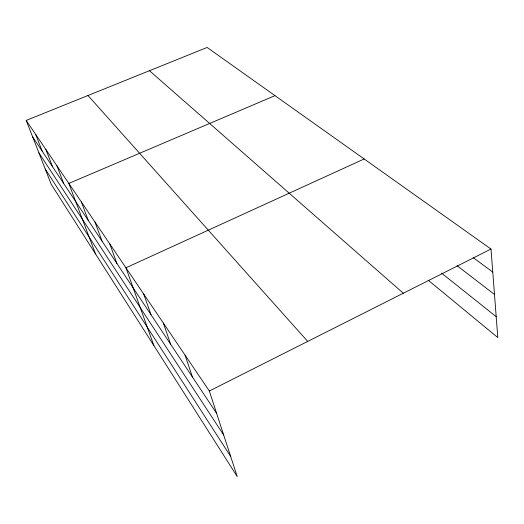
<?xml version="1.0" encoding="UTF-8"?>
<svg xmlns="http://www.w3.org/2000/svg" width="524" height="524" viewBox="0 0 524 524"><rect width="100%" height="100%" fill="white"/><g stroke="black" fill="none" stroke-linecap="round" stroke-linejoin="round"><path stroke-width="0.79" d="M490.995 249.044L207.137 47.461L26.2 120.422L51.228 184.324L237.215 476.539L209.338 391.002L490.995 249.044L497.8 337.554L428.219 280.209M364.154 158.969L125.943 267.784L153.918 345.67M274.982 95.643L68.834 183.413L95.545 253.957M473.152 257.579L492.77 272.094M457.105 265.707L494.486 294.455M441.562 273.122L496.195 316.692M149.471 70.714L403.323 293.23M87.986 95.506L307.719 341.419M26.2 120.422L209.338 391.002M32.599 136.764L216.628 413.377M38.887 152.818L223.683 435.018M45.215 168.983L230.678 456.476M35.704 134.458L42.221 151.226M45.916 149.55L52.551 166.756M56.933 165.82L63.686 183.485M81.358 201.91L88.333 220.532M94.949 221.993L102.023 241.112M109.752 243.863L116.918 263.5M143.72 294.056L151.023 314.767M163.337 323.033L170.673 344.301M185.083 355.167L192.426 376.992"/></g></svg>
